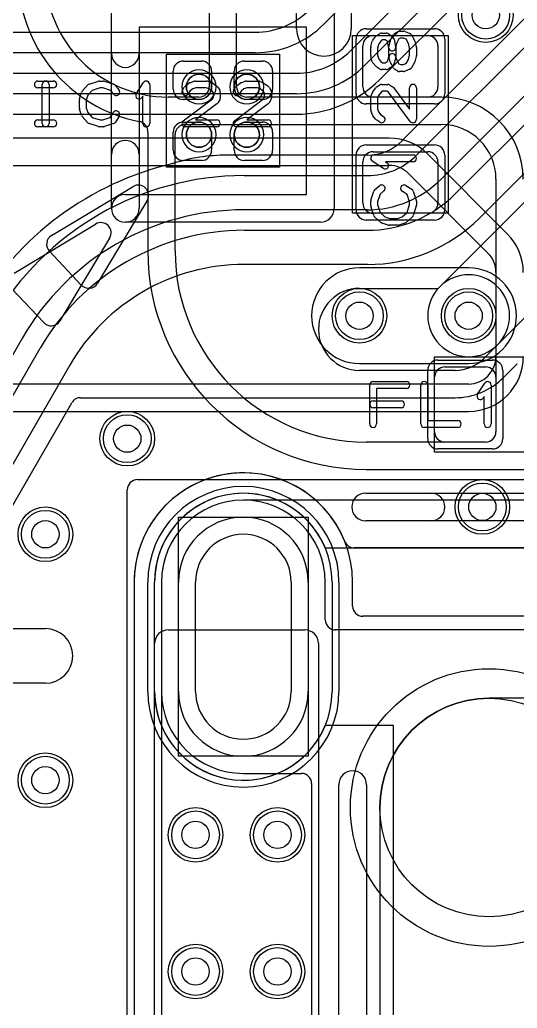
# Model space of a CAD drawing. Extents: x 0 to 20.5, y -0.9 to 20.
# Drawn here: x 7.11 to 10.76, y 3.23 to 10.47 of the extents above; entities that cross this region are included whole.
import ezdxf

# ---------------------------------------------------------------- set-up
doc = ezdxf.new("R2010")
doc.units = 0
for name, color, linetype in [('Hole', 1, 'CONTINUOUS'), ('L1', 3, 'CONTINUOUS'), ('L2', 3, 'CONTINUOUS'), ('L3', 3, 'CONTINUOUS'), ('L4', 3, 'CONTINUOUS'), ('MetalMask-A', 176, 'CONTINUOUS'), ('Outline', 7, 'CONTINUOUS'), ('PartsArea-A', 111, 'CONTINUOUS'), ('PartsArea-B', 111, 'CONTINUOUS'), ('PartsSilk-A', 221, 'CONTINUOUS'), ('Resist-A', 2, 'CONTINUOUS'), ('Resist-B', 2, 'CONTINUOUS'), ('Silk-A', 140, 'CONTINUOUS')]:
    doc.layers.add(name, color=color, linetype=linetype)

msp = doc.modelspace()

# ---------------------------------------------------------------- linework, layer by layer
at = {"layer": 'Hole'}
for p, q in [((8.4, 5.55), (8.4, 6.35)), ((9.1, 6.35), (9.1, 5.55))]:
    msp.add_line(p, q, dxfattribs=at)
for centre, radius in [((10.525, 10.5), 0.1), ((9.6, 8.3), 0.1), ((10.4, 8.3), 0.1), ((7.9, 7.4), 0.1), ((10.5, 6.9), 0.1), ((7.3, 6.7), 0.1), ((10.55, 4.7), 0.8), ((7.3, 4.9), 0.1), ((8.4, 4.5), 0.1), ((9, 4.5), 0.1), ((8.4, 3.5), 0.1), ((9, 3.5), 0.1)]:
    msp.add_circle(centre, radius, dxfattribs=at)
for centre, start, end in [((8.75, 6.35), 0, 180), ((8.75, 5.55), 180, 0)]:
    msp.add_arc(centre, 0.35, start, end, dxfattribs=at)
at = {"layer": 'L1'}
for p, q in [((8.5, 12), (8.5, 9.97497)), ((9.14, 10.4), (9.14, 11.2)), ((9.54, 11.2), (9.54, 10.4)), ((8.70004, 9.97501), (8.70004, 10.52499)), ((9.7, 10.35), (10.1, 10.35)), ((9.625, 9.975), (9.625, 10.275)), ((10.175, 10.275), (10.175, 9.975)), ((8.311, 10.164), (8.4425, 10.164)), ((8.7575, 10.164), (8.889, 10.164)), ((8.236, 9.9575), (8.236, 10.089)), ((8.5175, 10.089), (8.5175, 9.975)), ((8.6825, 9.975), (8.6825, 10.089)), ((8.964, 10.089), (8.964, 9.9575)), ((8.42503, 9.9), (8.2, 9.9)), ((8.425, 9.8825), (8.311, 9.8825)), ((8.889, 9.8825), (8.775, 9.8825)), ((10.20004, 9.90004), (8.77501, 9.90004)), ((10.1, 9.9), (9.7, 9.9)), ((8.311, 9.7175), (8.425, 9.7175)), ((8.32497, 9.7), (10.2, 9.7)), ((8.775, 9.7175), (8.889, 9.7175)), ((8.04996, 9.62503), (8.04996, 8.775)), ((8.236, 9.511), (8.236, 9.6425)), ((8.25, 8.775), (8.25, 9.62503)), ((8.5175, 9.625), (8.5175, 9.511)), ((8.6825, 9.511), (8.6825, 9.625)), ((8.964, 9.6425), (8.964, 9.511)), ((9.7, 9.5), (10.1, 9.5)), ((8.4425, 9.436), (8.311, 9.436)), ((8.889, 9.436), (8.7575, 9.436)), ((9.625, 9.125), (9.625, 9.425)), ((10.175, 9.425), (10.175, 9.125)), ((10.6, 9.3), (10.6, 7.44997)), ((10.1, 9.05), (9.7, 9.05)), ((10.225, 7.925), (10.525, 7.925)), ((10.15, 7.45), (10.15, 7.85)), ((10.6, 7.85), (10.6, 7.45)), ((10.52503, 7.375), (9.65, 7.375)), ((10.525, 7.375), (10.225, 7.375)), ((9.65, 7.17496), (11.61182, 7.17496)), ((11.94999, 6.6), (9.56243, 6.6)), ((7.94996, 6.35), (7.94996, 2.69319)), ((8.1, 5.55), (8.1, 6.35)), ((8.275, 5.55), (8.275, 6.35)), ((9.225, 6.35), (9.225, 5.55)), ((9.4, 6.35), (9.4, 5.55)), ((6.5, 6.01), (7.3, 6.01)), ((8.2, 6), (9.2, 6)), ((8.1, 2.64142), (8.1, 5.9)), ((9.3, 5.9), (9.3, 1.29142)), ((7.3, 5.61), (6.5, 5.61))]:
    msp.add_line(p, q, dxfattribs=at)
for centre, radius in [((10.525, 10.5), 0.2), ((8.425, 9.975), 0.0925), ((8.775, 9.975), 0.0925), ((8.425, 9.625), 0.0925), ((8.775, 9.625), 0.0925), ((9.6, 8.3), 0.2), ((10.4, 8.3), 0.2), ((7.9, 7.4), 0.2), ((10.5, 6.9), 0.2), ((7.3, 6.7), 0.2), ((7.3, 4.9), 0.2), ((8.4, 4.5), 0.2), ((9, 4.5), 0.2), ((8.4, 3.5), 0.2), ((9, 3.5), 0.2)]:
    msp.add_circle(centre, radius, dxfattribs=at)
for centre, radius, start, end in [((8.2, 10.79999), 1.10004, 179.999479, -101.007063), ((8.2, 10.8), 0.9, 180, -90), ((9.34, 10.4), 0.2, 180, 0), ((9.7, 10.275), 0.075, 90, 180), ((10.1, 10.275), 0.075, 0, 90), ((8.311, 10.089), 0.075, 90, 180), ((8.4425, 10.089), 0.075, 0, 90), ((8.7575, 10.089), 0.075, 90, 180), ((8.889, 10.089), 0.075, 0, 90), ((8.311, 9.9575), 0.075, 180, -90), ((8.425, 9.975), 0.0925, -90, 0), ((8.42503, 9.97497), 0.07497, -90, 0), ((8.775, 9.975), 0.0925, 180, -90), ((8.77501, 9.97501), 0.07497, 180, -90), ((8.889, 9.9575), 0.075, -90, 0), ((9.7, 9.975), 0.075, 180, -90), ((10.1, 9.975), 0.075, -90, 0), ((10.20004, 9.30004), 0.6, 0, 90), ((7.97566, 9.6466), 0.07497, -3.555836, 78.995834), ((8.311, 9.6425), 0.075, 90, 180), ((8.32497, 9.62503), 0.07497, 90, 180), ((8.425, 9.625), 0.0925, 0, 90), ((8.775, 9.625), 0.0925, 90, 180), ((8.889, 9.6425), 0.075, 0, 90), ((10.2, 9.3), 0.4, 0, 90), ((8.32498, 9.62491), 0.27502, 176.447707, 179.975), ((8.311, 9.511), 0.075, 180, -90), ((8.4425, 9.511), 0.075, -90, 0), ((8.7575, 9.511), 0.075, 180, -90), ((8.889, 9.511), 0.075, -90, 0), ((9.7, 9.425), 0.075, 90, 180), ((10.1, 9.425), 0.075, 0, 90), ((9.7, 9.125), 0.075, 180, -90), ((10.1, 9.125), 0.075, -90, 0), ((9.65, 8.775), 1.60004, 180, -90), ((9.65, 8.775), 1.4, 180, -90), ((10.225, 7.85), 0.075, 90, 180), ((10.525, 7.85), 0.075, 0, 90), ((10.225, 7.45), 0.075, 180, -90), ((10.525, 7.45), 0.075, -90, 0), ((10.52503, 7.44997), 0.07497, -90, 0), ((8.75, 6.35001), 0.80004, 21.800878, -179.999284), ((8.75, 6.35), 0.65, 0, 180), ((8.75, 6.35), 0.475, 0, 180), ((9.56243, 6.67497), 0.07497, -158.201429, -90), ((7.3, 5.81), 0.2, -90, 90), ((8.2, 5.9), 0.1, 90, 180), ((9.2, 5.9), 0.1, 0, 90), ((8.75, 5.55), 0.65, 180, 0), ((8.75, 5.55), 0.475, 180, 0)]:
    msp.add_arc(centre, radius, start, end, dxfattribs=at)
at = {"layer": 'L2'}
for p, q in [((10.4, 8.65004), (9.6, 8.65004)), ((9.6, 7.94996), (10.4, 7.94996)), ((7.97497, 7.1), (19.32503, 7.1)), ((7.9, 0.67497), (7.9, 7.02503)), ((18.65, 6.95005), (8.75, 6.95004)), ((8.14996, 6.35), (8.14996, 5.55)), ((8.14996, 6.35), (8.14996, 0.675)), ((9.35004, 6.07497), (9.35004, 6.35)), ((17.97499, 6), (9.42501, 6)), ((8.75001, 4.94997), (9.17503, 4.94997)), ((9.25, 4.875), (9.25, 3.17501))]:
    msp.add_line(p, q, dxfattribs=at)
for centre in [(10.525, 10.5), (7.9, 7.4), (10.5, 6.9), (7.3, 6.7), (7.3, 4.9), (8.4, 4.5), (9, 4.5), (8.4, 3.5), (9, 3.5)]:
    msp.add_circle(centre, 0.2, dxfattribs=at)
for centre, radius, start, end in [((9.6, 8.3), 0.35004, 90, -90), ((10.4, 8.3), 0.35004, -90, 90), ((7.97497, 7.02503), 0.07497, 90, 180), ((8.75, 6.35), 0.60004, 0, 180), ((8.75, 6.35), 0.60004, 90, 180), ((9.42501, 6.07497), 0.07497, 180, -90), ((8.75001, 5.55002), 0.60005, -179.99809, -90), ((9.17503, 4.875), 0.07497, 0, 90)]:
    msp.add_arc(centre, radius, start, end, dxfattribs=at)
at = {"layer": 'L3'}
for p, q in [((9.81716, 9.60004), (6.08284, 9.60004)), ((10.68287, 8.90003), (10.10003, 9.48287)), ((6.08284, 9.4), (9.81716, 9.4)), ((9.95858, 9.34142), (10.54142, 8.75858)), ((10.6, 8.61716), (10.6, 8)), ((10.4, 7.8), (6.98284, 7.8)), ((7.01392, 7.59996), (10.4, 7.59996)), ((7.97497, 7.1), (19.32503, 7.1)), ((7.9, 0.67497), (7.9, 7.02503)), ((18.65, 6.95005), (8.75, 6.95004)), ((8.14996, 6.35), (8.14996, 5.55)), ((8.14996, 6.35), (8.14996, 0.675)), ((9.35004, 6.07497), (9.35004, 6.35)), ((17.97499, 6), (9.42501, 6)), ((8.75001, 4.94997), (9.17503, 4.94997)), ((9.25, 4.875), (9.25, 3.17501))]:
    msp.add_line(p, q, dxfattribs=at)
for centre in [(10.525, 10.5), (9.6, 8.3), (10.4, 8.3), (7.9, 7.4), (10.5, 6.9), (7.3, 6.7), (7.3, 4.9), (8.4, 4.5), (9, 4.5), (8.4, 3.5), (9, 3.5)]:
    msp.add_circle(centre, 0.2, dxfattribs=at)
for centre, radius, start, end in [((9.81716, 9.2), 0.40004, 45, 90), ((9.81716, 9.2), 0.2, 45, 90), ((10.4, 8.61716), 0.40004, 0, 45), ((10.4, 8.61716), 0.2, 0, 45), ((10.4, 8), 0.2, -90, 0), ((10.4, 8), 0.40004, -90, 0), ((7.97497, 7.02503), 0.07497, 90, 180), ((8.75, 6.35), 0.60004, 0, 180), ((8.75, 6.35), 0.60004, 90, 180), ((9.42501, 6.07497), 0.07497, 180, -90), ((8.75001, 5.55002), 0.60005, -179.99809, -90), ((9.17503, 4.875), 0.07497, 0, 90)]:
    msp.add_arc(centre, radius, start, end, dxfattribs=at)
at = {"layer": 'L4'}
for p, q in [((9.534, 10.23902), (13.44672, 14.15173)), ((13.55279, 14.04566), (9.64007, 10.13296)), ((9.74617, 10.02687), (13.65702, 13.93771)), ((12.62346, 12.29134), (9.91343, 9.58131)), ((10.01868, 9.47438), (12.72955, 12.18525)), ((12.90633, 12.00847), (10.19546, 9.2976)), ((10.30159, 9.19153), (12.93745, 11.82739)), ((13.11423, 11.65061), (10.47836, 9.01476)), ((10.19703, 11.29097), (9.33903, 10.43295)), ((10.18787, 8.51213), (12.80188, 11.12614)), ((13.22614, 10.70188), (10.61213, 8.08787)), ((5.05, 10.375), (8.83697, 10.375)), ((8.83697, 10.225), (5.05, 10.225)), ((5.76478, 10.075), (9.13802, 10.075)), ((9.13802, 9.925), (5.76478, 9.925)), ((5.76478, 9.77496), (9.13802, 9.77496)), ((9.65805, 9.47504), (8.62871, 9.47504)), ((8.75579, 9.325), (9.65805, 9.325)), ((9.65805, 9.075), (8.75579, 9.075)), ((8.75581, 8.925), (9.65813, 8.925)), ((9.65813, 8.675), (8.75581, 8.675)), ((9.6, 8.5), (10.17574, 8.5)), ((10.17574, 8.5), (10.18787, 8.51213)), ((7.13199, 8.1375), (4.76486, 4.0375)), ((4.60611, 3.4625), (7.26192, 8.0625)), ((10.61213, 8.08787), (10.51213, 7.98787)), ((7.47842, 7.9375), (4.82262, 3.3375)), ((10.3, 7.9), (9.6, 7.9)), ((10.65567, 7.84851), (10.75205, 7.94489)), ((7.55784, 7.69996), (10.3, 7.69996)), ((4.95256, 3.26249), (7.49289, 7.66246)), ((7.94996, 6.35), (7.94996, 2.69321)), ((8.1, 5.55), (8.1, 6.35)), ((8.275, 5.55), (8.275, 6.35)), ((9.225, 6.35), (9.225, 5.55)), ((9.4, 6.35), (9.4, 5.55)), ((9.55004, 6.175), (9.55004, 6.35)), ((17.77496, 6.1), (9.62504, 6.1)), ((8.2, 6), (9.2, 6)), ((8.1, 2.64142), (8.1, 5.9)), ((9.3, 5.9), (9.3, 1.29142))]:
    msp.add_line(p, q, dxfattribs=at)
for centre in [(10.525, 10.5), (9.6, 8.3), (10.4, 8.3), (7.9, 7.4), (10.5, 6.9), (7.3, 6.7), (7.3, 4.9), (8.4, 4.5), (9, 4.5), (8.4, 3.5), (9, 3.5)]:
    msp.add_circle(centre, 0.2, dxfattribs=at)
for centre, radius, start, end in [((8.83698, 10.935), 0.56, -90.001023, -45), ((8.83698, 10.935), 0.71, -90.000807, -45), ((9.13802, 10.635), 0.56, -90, -45), ((9.13802, 10.635), 0.71, -90, -44.999429), ((9.13802, 10.635), 0.86004, -90, -44.999058), ((9.65805, 9.835), 0.35996, -90, -45), ((9.86042, 9.63432), 0.07497, -45.913326, -45), ((8.75578, 7.19999), 2.27504, 103.259324, 149.976729), ((8.21707, 9.48742), 0.07497, -76.964713, -72.710717), ((8.62872, 8.165), 1.31004, 90.000437, 107.290677), ((9.65806, 9.835), 0.51, -90.001123, -45), ((8.75579, 7.2), 2.125, 90, 149.999946), ((9.65806, 9.835), 0.76, -90.000754, -45), ((9.65812, 9.835), 0.91, -89.99937, -45), ((8.75579, 7.2), 1.875, 90, 150.000036), ((9.65812, 9.835), 1.16, -89.999506, -45), ((8.75581, 7.2), 1.725, 90, 149.999937), ((8.75581, 7.2), 1.475, 90, 150.000049), ((10.4, 8.3), 0.3, -45, 135), ((9.6, 8.2), 0.3, 90, -90), ((10.4, 8.3), 0.3, 135, -45), ((10.3, 8.2), 0.3, -90, -45), ((10.8055, 7.89232), 0.07497, 135.081056, 135.475562), ((10.39984, 8.29986), 0.50005, -45.164473, -44.835527), ((10.80783, 7.89466), 0.07497, 134.086674, 135.410715), ((10.29999, 8.2), 0.50004, -89.998854, -44.823372), ((10.70783, 7.79466), 0.07497, 134.086674, 135.172935), ((7.55782, 7.62496), 0.07498, 143.116347, 149.991631), ((7.55785, 7.62496), 0.075, 108.437365, 143.130102), ((7.55784, 7.62499), 0.07497, 90, 108.437366), ((8.75, 6.35001), 0.80004, 86.185782, -179.999284), ((8.80961, 7.22298), 0.07497, -94.889303, -93.908118), ((8.75, 6.35), 0.80004, 0, 86.093888), ((8.75, 6.35), 0.65, 0, 180), ((8.75, 6.35), 0.475, 0, 180), ((9.62504, 6.175), 0.075, 180, -90), ((8.2, 5.9), 0.1, 90, 180), ((9.2, 5.9), 0.1, 0, 90), ((8.75, 5.55), 0.65, 180, 0), ((8.75, 5.55), 0.475, 180, 0)]:
    msp.add_arc(centre, radius, start, end, dxfattribs=at)
at = {"layer": 'MetalMask-A'}
for p, q in [((9.7, 10.35), (10.1, 10.35)), ((9.625, 9.975), (9.625, 10.275)), ((10.175, 10.275), (10.175, 9.975)), ((10.1, 9.9), (9.7, 9.9)), ((9.7, 9.5), (10.1, 9.5)), ((9.625, 9.125), (9.625, 9.425)), ((10.175, 9.425), (10.175, 9.125)), ((10.1, 9.05), (9.7, 9.05)), ((10.225, 7.925), (10.525, 7.925)), ((10.15, 7.45), (10.15, 7.85)), ((10.6, 7.85), (10.6, 7.45)), ((10.525, 7.375), (10.225, 7.375)), ((8.1, 5.55), (8.1, 6.35)), ((9.4, 6.35), (9.4, 5.55))]:
    msp.add_line(p, q, dxfattribs=at)
for centre, radius, start, end in [((9.7, 10.275), 0.075, 90, 180), ((10.1, 10.275), 0.075, 0, 90), ((8.425, 9.975), 0.0925, 0, 180), ((8.775, 9.975), 0.0925, 0, 180), ((8.425, 9.975), 0.0925, 180, 0), ((8.775, 9.975), 0.0925, 180, 0), ((9.7, 9.975), 0.075, 180, -90), ((10.1, 9.975), 0.075, -90, 0), ((8.425, 9.625), 0.0925, 0, 180), ((8.775, 9.625), 0.0925, 0, 180), ((8.425, 9.625), 0.0925, 180, 0), ((8.775, 9.625), 0.0925, 180, 0), ((9.7, 9.425), 0.075, 90, 180), ((10.1, 9.425), 0.075, 0, 90), ((9.7, 9.125), 0.075, 180, -90), ((10.1, 9.125), 0.075, -90, 0), ((10.225, 7.85), 0.075, 90, 180), ((10.525, 7.85), 0.075, 0, 90), ((10.225, 7.45), 0.075, 180, -90), ((10.525, 7.45), 0.075, -90, 0), ((8.75, 6.35), 0.65, 0, 180), ((8.75, 5.55), 0.65, 180, 0)]:
    msp.add_arc(centre, radius, start, end, dxfattribs=at)
at = {"layer": 'Outline'}
for p, q in [((16.85, 5.5), (10.55, 5.5)), ((9.75, 4.7), (9.75, 0.27951))]:
    msp.add_line(p, q, dxfattribs=at)
msp.add_arc((10.55, 4.7), 0.8, 90, 180, dxfattribs=at)
at = {"layer": 'PartsArea-A'}
for p, q in [((9.55, 9.05), (9.55, 10.35)), ((9.55, 10.35), (10.25, 10.35)), ((10.25, 10.35), (10.25, 9.05)), ((8.186, 9.386), (8.186, 10.214)), ((8.186, 10.214), (9.014, 10.214)), ((9.014, 10.214), (9.014, 9.386)), ((9.014, 9.386), (8.186, 9.386)), ((10.25, 9.05), (9.55, 9.05)), ((10.15, 7.3), (10.15, 8)), ((10.15, 8), (11.45, 8)), ((11.45, 7.3), (10.15, 7.3)), ((9.35, 6.6), (12.175, 6.6)), ((8.1, 5.55), (8.1, 6.35)), ((9.85, 5.3), (9.35, 5.3)), ((9.85, 2.75), (9.85, 5.3))]:
    msp.add_line(p, q, dxfattribs=at)
for centre, start, end in [((8.75, 6.35), 22.619865, 180), ((8.75, 5.55), 180, -22.619865)]:
    msp.add_arc(centre, 0.65, start, end, dxfattribs=at)
at = {"layer": 'PartsArea-B'}
for p, q in [((8.275, 5.075), (8.275, 6.825)), ((8.275, 6.825), (9.225, 6.825)), ((9.225, 6.825), (9.225, 5.075)), ((9.225, 5.075), (8.275, 5.075))]:
    msp.add_line(p, q, dxfattribs=at)
at = {"layer": 'PartsSilk-A'}
for p, q in [((7.7844, 10.21919), (7.7844, 10.514)), ((9.4156, 10.514), (9.4156, 9.086)), ((9.2124, 10.4124), (7.9876, 10.4124)), ((7.9876, 10.4124), (7.9876, 10.21919)), ((9.2124, 9.1876), (9.2124, 10.4124)), ((9.72749, 10.35037), (9.74971, 10.36426)), ((9.76296, 10.36806), (9.7963, 10.36806)), ((9.80955, 10.36426), (9.83177, 10.35037)), ((9.82609, 10.31315), (9.84831, 10.35482)), ((9.8362, 10.34685), (9.84731, 10.33574)), ((9.85713, 10.36426), (9.87935, 10.37814)), ((9.89259, 10.38194), (9.92593, 10.38194)), ((9.93554, 10.38002), (9.96887, 10.36614)), ((9.98132, 10.35482), (10.00354, 10.31315)), ((9.68337, 10.26937), (9.69448, 10.30826)), ((9.699, 10.31701), (9.72122, 10.34479)), ((9.74118, 10.2897), (9.73241, 10.259)), ((9.7576, 10.31023), (9.74118, 10.2897)), ((9.77013, 10.31806), (9.7576, 10.31023)), ((9.78913, 10.31806), (9.77013, 10.31806)), ((9.80285, 10.30948), (9.78913, 10.31806)), ((9.8066, 10.30574), (9.80285, 10.30948)), ((9.81623, 10.2576), (9.8066, 10.30574)), ((9.81574, 10.19634), (9.81574, 10.27361)), ((9.81658, 10.28005), (9.82399, 10.30783)), ((9.85414, 10.32296), (9.86525, 10.2674)), ((9.87156, 10.29217), (9.86574, 10.27033)), ((9.88928, 10.3254), (9.87156, 10.29217)), ((9.89976, 10.33194), (9.88928, 10.3254)), ((9.92093, 10.33194), (9.89976, 10.33194)), ((9.9414, 10.32342), (9.92093, 10.33194)), ((9.95817, 10.29197), (9.9414, 10.32342)), ((9.96759, 10.259), (9.95817, 10.29197)), ((10.00552, 10.30826), (10.01663, 10.26937)), ((9.68241, 10.20417), (9.68241, 10.2625)), ((9.73241, 10.259), (9.73241, 10.20767)), ((9.73241, 10.20767), (9.74099, 10.17763)), ((9.86574, 10.27033), (9.86574, 10.19306)), ((9.95827, 10.17506), (9.96759, 10.20767)), ((9.96759, 10.20767), (9.96759, 10.259)), ((10.01759, 10.2625), (10.01759, 10.20417)), ((9.69448, 10.15841), (9.68337, 10.1973)), ((9.72205, 10.12367), (9.69983, 10.14867)), ((9.74099, 10.17763), (9.75704, 10.15957)), ((9.75704, 10.15957), (9.77013, 10.15139)), ((9.77013, 10.15139), (9.78913, 10.15139)), ((9.78913, 10.15139), (9.80285, 10.15997)), ((9.80285, 10.15997), (9.8072, 10.16432)), ((9.8072, 10.16432), (9.81574, 10.19634)), ((9.82399, 10.15884), (9.81658, 10.18662)), ((9.84866, 10.11399), (9.82644, 10.15288)), ((9.84731, 10.13371), (9.8362, 10.1226)), ((9.8649, 10.18662), (9.85379, 10.14495)), ((9.8649, 10.1995), (9.87147, 10.17486)), ((9.87147, 10.17486), (9.88896, 10.14425)), ((9.88896, 10.14425), (9.89976, 10.1375)), ((9.89976, 10.1375), (9.92093, 10.1375)), ((9.92093, 10.1375), (9.94178, 10.14619)), ((9.94178, 10.14619), (9.95827, 10.17506)), ((10.00319, 10.15288), (9.98097, 10.11399)), ((10.01663, 10.1973), (10.00552, 10.15841)), ((9.74971, 10.10519), (9.72749, 10.11908)), ((9.7963, 10.10139), (9.76296, 10.10139)), ((9.83177, 10.11908), (9.80955, 10.10519)), ((9.87934, 10.0913), (9.85712, 10.10519)), ((9.92593, 10.0875), (9.89259, 10.0875)), ((9.96888, 10.10331), (9.93555, 10.08942)), ((7.24444, 10.01759), (7.35833, 10.01759)), ((7.27778, 9.70741), (7.27778, 9.99259)), ((7.32778, 9.99259), (7.32778, 9.70741)), ((7.57008, 9.94239), (7.60897, 9.98683)), ((7.62016, 9.99418), (7.6896, 10.0164)), ((7.69722, 10.01759), (7.725, 10.01759)), ((7.7329, 10.01631), (7.79957, 9.99409)), ((7.81088, 9.98637), (7.83865, 9.95304)), ((7.96513, 9.9247), (8.01791, 10.00618)), ((8.06389, 9.99259), (8.06389, 9.70741)), ((8.32327, 9.97878), (8.35105, 10.001)), ((8.35813, 10.00497), (8.38868, 10.01608)), ((8.39722, 10.01759), (8.48333, 10.01759)), ((8.49261, 10.0158), (8.52039, 10.00469)), ((8.52581, 10.0017), (8.55637, 9.97948)), ((8.69827, 9.97878), (8.72605, 10.001)), ((8.73313, 10.00497), (8.76368, 10.01608)), ((8.77222, 10.01759), (8.85833, 10.01759)), ((8.86761, 10.0158), (8.89539, 10.00469)), ((8.90081, 10.0017), (8.93137, 9.97948)), ((9.72749, 9.97537), (9.74971, 9.98926)), ((9.76296, 9.99306), (9.80741, 9.99306)), ((9.82066, 9.98926), (9.84288, 9.97537)), ((7.35833, 9.96759), (7.24444, 9.96759)), ((7.55114, 9.88894), (7.56503, 9.93339)), ((7.61118, 9.91344), (7.6, 9.87766)), ((7.64202, 9.94868), (7.61118, 9.91344)), ((7.70112, 9.96759), (7.64202, 9.94868)), ((7.72094, 9.96759), (7.70112, 9.96759)), ((7.77702, 9.9489), (7.72094, 9.96759)), ((7.80023, 9.92104), (7.77702, 9.9489)), ((8.3038, 9.95029), (8.31769, 9.97251)), ((8.35783, 9.9424), (8.3462, 9.92379)), ((8.37908, 9.95939), (8.35783, 9.9424)), ((8.40162, 9.96759), (8.37908, 9.95939)), ((8.47852, 9.96759), (8.40162, 9.96759)), ((8.49893, 9.95943), (8.47852, 9.96759)), ((8.52304, 9.94189), (8.49893, 9.95943)), ((8.53056, 9.92987), (8.52304, 9.94189)), ((8.53056, 9.89976), (8.53056, 9.92987)), ((8.56287, 9.97251), (8.57676, 9.95029)), ((8.58056, 9.93704), (8.58056, 9.89259)), ((8.6788, 9.95029), (8.69269, 9.97251)), ((8.73283, 9.9424), (8.7212, 9.92379)), ((8.75408, 9.95939), (8.73283, 9.9424)), ((8.77662, 9.96759), (8.75408, 9.95939)), ((8.85352, 9.96759), (8.77662, 9.96759)), ((8.87393, 9.95943), (8.85352, 9.96759)), ((8.89804, 9.94189), (8.87393, 9.95943)), ((8.90556, 9.92987), (8.89804, 9.94189)), ((8.90556, 9.89976), (8.90556, 9.92987)), ((8.93787, 9.97251), (8.95176, 9.95029)), ((8.95556, 9.93704), (8.95556, 9.89259)), ((9.6842, 9.90511), (9.69531, 9.93289)), ((9.6983, 9.93831), (9.72052, 9.96887)), ((9.75811, 9.93554), (9.74057, 9.91143)), ((9.77013, 9.94306), (9.75811, 9.93554)), ((9.80024, 9.94306), (9.77013, 9.94306)), ((9.81244, 9.93543), (9.80024, 9.94306)), ((9.97261, 9.72247), (9.81244, 9.93543)), ((9.84961, 9.9692), (9.96759, 9.81233)), ((9.96759, 9.81233), (9.96759, 9.96806)), ((10.01759, 9.96806), (10.01759, 9.7375)), ((7.55, 9.81852), (7.55, 9.88148)), ((7.6, 9.87766), (7.6, 9.82234)), ((8.01389, 9.90801), (8.00709, 9.89752)), ((8.01389, 9.70741), (8.01389, 9.90801)), ((8.30997, 9.72739), (8.52293, 9.88756)), ((8.5567, 9.85039), (8.39983, 9.73241)), ((8.52293, 9.88756), (8.53056, 9.89976)), ((8.57676, 9.87934), (8.56287, 9.85712)), ((8.68497, 9.72739), (8.89793, 9.88756)), ((8.9317, 9.85039), (8.77483, 9.73241)), ((8.89793, 9.88756), (8.90556, 9.89976)), ((8.95176, 9.87934), (8.93787, 9.85712)), ((9.68241, 9.80972), (9.68241, 9.89583)), ((9.74057, 9.91143), (9.73241, 9.89102)), ((9.73241, 9.89102), (9.73241, 9.81412)), ((7.56503, 9.76661), (7.55114, 9.81106)), ((7.6, 9.82234), (7.61118, 9.78656)), ((7.61118, 9.78656), (7.64202, 9.75132)), ((7.77523, 9.7505), (7.79824, 9.78732)), ((9.69503, 9.77063), (9.68392, 9.80118)), ((9.73241, 9.81412), (9.74061, 9.79158)), ((9.74061, 9.79158), (9.7576, 9.77033)), ((9.7576, 9.77033), (9.77621, 9.7587)), ((7.24444, 9.73241), (7.35833, 9.73241)), ((7.60897, 9.71317), (7.57008, 9.75761)), ((7.6896, 9.6836), (7.62016, 9.70582)), ((7.64202, 9.75132), (7.70112, 9.73241)), ((7.70112, 9.73241), (7.72094, 9.73241)), ((7.72094, 9.73241), (7.77523, 9.7505)), ((7.79957, 9.70591), (7.7329, 9.68369)), ((7.84064, 9.76082), (7.81287, 9.71638)), ((8.39983, 9.73241), (8.55556, 9.73241)), ((8.77483, 9.73241), (8.93056, 9.73241)), ((9.72122, 9.73577), (9.699, 9.76355)), ((9.74971, 9.7163), (9.72749, 9.73019)), ((7.35833, 9.68241), (7.24444, 9.68241)), ((7.725, 9.68241), (7.69722, 9.68241)), ((8.55556, 9.68241), (8.325, 9.68241)), ((8.93056, 9.68241), (8.7, 9.68241)), ((7.7844, 9.086), (7.7844, 9.48081)), ((7.9876, 9.48081), (7.9876, 9.086)), ((9.7753, 9.37763), (9.69382, 9.43041)), ((9.70741, 9.47639), (9.99259, 9.47639)), ((9.99259, 9.42639), (9.79199, 9.42639)), ((9.79199, 9.42639), (9.80248, 9.41959)), ((9.68369, 9.1454), (9.70591, 9.21207)), ((9.71363, 9.22338), (9.74696, 9.25115)), ((9.7511, 9.18952), (9.73241, 9.13344)), ((9.77896, 9.21273), (9.7511, 9.18952)), ((9.9495, 9.18773), (9.91268, 9.21074)), ((9.93918, 9.25314), (9.98362, 9.22537)), ((9.99409, 9.21207), (10.01631, 9.1454)), ((7.886, 9.1876), (9.2124, 9.1876)), ((9.68241, 9.10972), (9.68241, 9.1375)), ((9.73241, 9.13344), (9.73241, 9.11362)), ((9.96759, 9.13344), (9.9495, 9.18773)), ((9.96759, 9.11362), (9.96759, 9.13344)), ((10.01759, 9.1375), (10.01759, 9.10972)), ((9.70582, 9.03266), (9.6836, 9.1021)), ((9.73241, 9.11362), (9.75132, 9.05452)), ((9.75132, 9.05452), (9.78656, 9.02368)), ((9.91344, 9.02368), (9.94868, 9.05452)), ((9.94868, 9.05452), (9.96759, 9.11362)), ((10.0164, 9.1021), (9.99418, 9.03266)), ((9.314, 8.9844), (7.886, 8.9844)), ((9.75761, 8.98258), (9.71317, 9.02147)), ((9.81106, 8.96364), (9.76661, 8.97753)), ((9.78656, 9.02368), (9.82234, 9.0125)), ((9.82234, 9.0125), (9.87766, 9.0125)), ((9.87766, 9.0125), (9.91344, 9.02368)), ((9.93339, 8.97753), (9.88894, 8.96364)), ((9.98683, 9.02147), (9.94239, 8.98258)), ((7.07059, 8.61235), (7.66775, 8.97065)), ((9.88148, 8.9625), (9.81852, 8.9625)), ((7.77065, 8.86775), (7.4072, 8.262)), ((7.28837, 8.24909), (7.05465, 8.49654)), ((9.7, 7.81759), (9.94444, 7.81759)), ((9.675, 7.50741), (9.675, 7.79259)), ((9.94444, 7.76759), (9.725, 7.76759)), ((9.725, 7.76759), (9.725, 7.50741)), ((10.05, 7.50741), (10.05, 7.79259)), ((10.1, 7.79259), (10.1, 7.53241)), ((10.46513, 7.7247), (10.51791, 7.80618)), ((10.56389, 7.79259), (10.56389, 7.50741)), ((9.7, 7.67685), (9.90556, 7.67685)), ((10.51389, 7.70801), (10.50709, 7.69752)), ((10.51389, 7.50741), (10.51389, 7.70801)), ((9.90556, 7.62685), (9.7, 7.62685)), ((10.1, 7.53241), (10.31944, 7.53241)), ((10.31944, 7.48241), (10.075, 7.48241)), ((9.6463, 7.0016), (11.7734, 7.0016)), ((11.7734, 6.7984), (9.6463, 6.7984)), ((9.4484, 3.18254), (9.4484, 4.86746)), ((9.6516, 4.86746), (9.6516, 3.18254))]:
    msp.add_line(p, q, dxfattribs=at)
for centre, radius, start, end in [((9.74074, 10.32917), 0.025, 122.005383, 141.333033), ((9.76296, 10.34306), 0.025, 90, 122.005383), ((9.7963, 10.34306), 0.025, 57.994617, 90), ((9.81852, 10.32917), 0.025, 45, 57.994617), ((9.87037, 10.34306), 0.025, 121.985944, 151.931795), ((9.89259, 10.35694), 0.025, 90, 121.991474), ((9.92593, 10.35694), 0.025, 67.394238, 90), ((9.95926, 10.34306), 0.025, 28.061701, 67.391122), ((9.71852, 10.30139), 0.025, 141.333033, 164.051456), ((9.84074, 10.27361), 0.025, 165.074487, 180), ((9.84815, 10.30139), 0.025, 151.938299, 165.064732), ((9.82963, 10.31806), 0.025, 11.305437, 45), ((9.98148, 10.30139), 0.025, 15.948544, 28.068205), ((7.886, 10.21919), 0.1016, 180, 0), ((9.70741, 10.2625), 0.025, 164.051456, 180), ((9.70741, 10.20417), 0.025, 180, -164.051456), ((9.84074, 10.19306), 0.025, 14.925513, -165.064732), ((9.84074, 10.2625), 0.025, -168.694563, 11.307949), ((9.99259, 10.2625), 0.025, 0, 15.94345), ((9.99259, 10.20417), 0.025, -15.948544, 0), ((9.71852, 10.16528), 0.025, -164.051456, -138.37217), ((9.84815, 10.16528), 0.025, -165.074487, -150.258292), ((9.82963, 10.15139), 0.025, -45, -14.925513), ((9.84074, 10.19306), 0.025, -14.925513, 0), ((9.98148, 10.16528), 0.025, -29.733511, -15.94345), ((9.74074, 10.14028), 0.025, -138.372169, -122.005383), ((9.76296, 10.12639), 0.025, -122.005383, -90), ((9.7963, 10.12639), 0.025, -90, -57.994617), ((9.81852, 10.14028), 0.025, -57.994617, -45), ((9.87037, 10.12639), 0.025, -150.266489, -122.010019), ((9.89259, 10.1125), 0.025, -122.005383, -90), ((9.92593, 10.1125), 0.025, -90, -67.376473), ((9.95926, 10.12639), 0.025, -67.373085, -29.741708), ((7.24444, 9.99259), 0.025, 90, -90), ((7.30278, 9.99259), 0.025, 0, 180), ((7.35833, 9.99259), 0.025, -90, 90), ((7.62778, 9.97037), 0.025, 107.746418, 138.811918), ((7.69722, 9.99259), 0.025, 90, 107.746418), ((7.725, 9.99259), 0.025, 71.579545, 90), ((7.79167, 9.97037), 0.025, 39.790899, 71.579545), ((8.03889, 9.99259), 0.025, 0, 147.066193), ((8.36667, 9.98148), 0.025, 109.97919, 128.654777), ((8.39722, 9.99259), 0.025, 90, 109.984612), ((8.48333, 9.99259), 0.025, 68.207103, 90), ((8.51111, 9.98148), 0.025, 53.982737, 68.202147), ((8.74167, 9.98148), 0.025, 109.97919, 128.654777), ((8.77222, 9.99259), 0.025, 90, 109.984612), ((8.85833, 9.99259), 0.025, 68.207103, 90), ((8.88611, 9.98148), 0.025, 53.982737, 68.202147), ((9.76296, 9.96806), 0.025, 90, 122.010019), ((9.80741, 9.96806), 0.025, 57.994617, 90), ((9.99259, 9.96806), 0.025, 0, 180), ((7.58889, 9.92593), 0.025, 138.811918, 162.637772), ((7.81944, 9.93704), 0.025, -140.209101, 39.800498), ((7.98611, 9.91111), 0.025, 147.066457, -32.933807), ((8.325, 9.93704), 0.025, 147.994617, -32.010019), ((8.33889, 9.95926), 0.025, 128.666967, 147.989981), ((8.54167, 9.95926), 0.025, 32.005383, 53.979316), ((8.55556, 9.93704), 0.025, 0, 32.010019), ((8.7, 9.93704), 0.025, 147.994617, -32.010019), ((8.71389, 9.95926), 0.025, 128.666967, 147.989981), ((8.91667, 9.95926), 0.025, 32.005383, 53.979316), ((8.93056, 9.93704), 0.025, 0, 32.010019), ((9.71852, 9.92361), 0.025, 143.982737, 158.202147), ((9.74074, 9.95417), 0.025, 122.005383, 143.979316), ((9.82963, 9.95417), 0.025, 36.952397, 57.989981), ((7.575, 9.88148), 0.025, 162.637772, 180), ((8.54167, 9.87037), 0.025, -53.047603, -32.010019), ((8.55556, 9.89259), 0.025, -32.005383, 0), ((8.91667, 9.87037), 0.025, -53.047603, -32.010019), ((8.93056, 9.89259), 0.025, -32.005383, 0), ((9.70741, 9.89583), 0.025, 158.207103, 180), ((7.575, 9.81852), 0.025, 180, -162.637772), ((7.81944, 9.77407), 0.025, -32.005383, 147.999253), ((9.70741, 9.80972), 0.025, 180, -160.015388), ((9.71852, 9.77917), 0.025, -160.02081, -141.345223), ((7.24444, 9.70741), 0.025, 90, -90), ((7.30278, 9.70741), 0.025, 180, 0), ((7.35833, 9.70741), 0.025, -90, 90), ((7.58889, 9.77407), 0.025, -162.637772, -138.811918), ((7.62778, 9.72963), 0.025, -138.811918, -107.746418), ((7.79167, 9.72963), 0.025, -71.579545, -32.005383), ((8.03889, 9.70741), 0.025, 180, 0), ((8.325, 9.70741), 0.025, 126.952397, -90), ((8.55556, 9.70741), 0.025, -90, 90), ((8.7, 9.70741), 0.025, 126.952397, -90), ((8.93056, 9.70741), 0.025, -90, 90), ((9.74074, 9.75139), 0.025, -141.333033, -122.010019), ((9.76296, 9.7375), 0.025, -122.005383, 57.989981), ((9.99259, 9.7375), 0.025, -143.047603, 0), ((7.69722, 9.70741), 0.025, -107.746418, -90), ((7.725, 9.70741), 0.025, -90, -71.579545), ((7.886, 9.48081), 0.1016, 0, 180), ((9.70741, 9.45139), 0.025, 90, -122.933807), ((9.78889, 9.39861), 0.025, -122.933543, 57.066193), ((9.99259, 9.45139), 0.025, -90, 90), ((9.72963, 9.20417), 0.025, 129.790899, 161.579545), ((9.76296, 9.23194), 0.025, -50.209101, 129.800498), ((9.92593, 9.23194), 0.025, 57.994617, -122.000747), ((9.97037, 9.20417), 0.025, 18.420455, 57.994617), ((7.886, 9.086), 0.1016, 90, -90), ((9.70741, 9.1375), 0.025, 161.579545, 180), ((9.99259, 9.1375), 0.025, 0, 18.420455), ((7.886, 9.086), 0.1016, 180, 0), ((9.314, 9.086), 0.1016, -90, 0), ((9.70741, 9.10972), 0.025, 180, -162.253582), ((9.99259, 9.10972), 0.025, -17.746418, 0), ((7.70634, 8.90634), 0.075, -30.966377, 120.963954), ((9.72963, 9.04028), 0.025, -162.253582, -131.188082), ((9.77407, 9.00139), 0.025, -131.188082, -107.362228), ((9.92593, 9.00139), 0.025, -72.637772, -48.811918), ((9.97037, 9.04028), 0.025, -48.811918, -17.746418), ((9.81852, 8.9875), 0.025, -107.362228, -90), ((9.88148, 8.9875), 0.025, -90, -72.637772), ((7.34289, 8.30059), 0.075, -136.63164, -30.963579), ((9.7, 7.79259), 0.025, 90, 180), ((9.94444, 7.79259), 0.025, -90, 90), ((10.075, 7.79259), 0.025, 0, 180), ((10.53889, 7.79259), 0.025, 0, 147.066193), ((9.7, 7.65185), 0.025, 90, -90), ((9.90556, 7.65185), 0.025, -90, 90), ((10.48611, 7.71111), 0.025, 147.066457, -32.933807), ((10.31944, 7.50741), 0.025, -90, 90), ((9.7, 7.50741), 0.025, 180, 0), ((10.075, 7.50741), 0.025, 180, -90), ((10.53889, 7.50741), 0.025, 180, 0), ((9.6463, 6.9), 0.1016, 90, -90), ((9.55, 4.86746), 0.1016, 0, 180)]:
    msp.add_arc(centre, radius, start, end, dxfattribs=at)
at = {"layer": 'Resist-A'}
for p, q in [((9.65, 10.4), (10.15, 10.4)), ((9.575, 9.925), (9.575, 10.325)), ((10.225, 10.325), (10.225, 9.925)), ((10.15, 9.85), (9.65, 9.85)), ((9.65, 9.55), (10.15, 9.55)), ((9.575, 9.075), (9.575, 9.475)), ((10.225, 9.475), (10.225, 9.075)), ((10.15, 9), (9.65, 9)), ((10.175, 7.975), (10.575, 7.975)), ((10.1, 7.4), (10.1, 7.9)), ((10.65, 7.9), (10.65, 7.4)), ((10.575, 7.325), (10.175, 7.325)), ((8.05, 5.55), (8.05, 6.35)), ((8.275, 5.55), (8.275, 6.35)), ((9.225, 6.35), (9.225, 5.55)), ((9.45, 6.35), (9.45, 5.55))]:
    msp.add_line(p, q, dxfattribs=at)
for centre, radius in [((10.525, 10.5), 0.175), ((9.6, 8.3), 0.175), ((10.4, 8.3), 0.175), ((7.9, 7.4), 0.175), ((10.5, 6.9), 0.175), ((7.3, 6.7), 0.175), ((10.55, 4.7), 1.016), ((7.3, 4.9), 0.175), ((8.4, 4.5), 0.175), ((9, 4.5), 0.175), ((8.4, 3.5), 0.175), ((9, 3.5), 0.175)]:
    msp.add_circle(centre, radius, dxfattribs=at)
for centre, radius, start, end in [((9.65, 10.325), 0.075, 90, 180), ((10.15, 10.325), 0.075, 0, 90), ((8.425, 9.975), 0.125, 0, 180), ((8.775, 9.975), 0.125, 0, 180), ((8.425, 9.975), 0.125, 180, 0), ((8.775, 9.975), 0.125, 180, 0), ((9.65, 9.925), 0.075, 180, -90), ((10.15, 9.925), 0.075, -90, 0), ((8.425, 9.625), 0.125, 0, 180), ((8.775, 9.625), 0.125, 0, 180), ((8.425, 9.625), 0.125, 180, 0), ((8.775, 9.625), 0.125, 180, 0), ((9.65, 9.475), 0.075, 90, 180), ((10.15, 9.475), 0.075, 0, 90), ((9.65, 9.075), 0.075, 180, -90), ((10.15, 9.075), 0.075, -90, 0), ((10.175, 7.9), 0.075, 90, 180), ((10.575, 7.9), 0.075, 0, 90), ((10.175, 7.4), 0.075, 180, -90), ((10.575, 7.4), 0.075, -90, 0), ((8.75, 6.35), 0.7, 0, 180), ((8.75, 6.35), 0.475, 0, 180), ((8.75, 5.55), 0.7, 180, 0), ((8.75, 5.55), 0.475, 180, 0)]:
    msp.add_arc(centre, radius, start, end, dxfattribs=at)
at = {"layer": 'Resist-B'}
for p, q in [((8.05, 5.55), (8.05, 6.35)), ((8.275, 5.55), (8.275, 6.35)), ((9.225, 6.35), (9.225, 5.55)), ((9.45, 6.35), (9.45, 5.55))]:
    msp.add_line(p, q, dxfattribs=at)
for centre, radius in [((10.525, 10.5), 0.175), ((9.6, 8.3), 0.175), ((10.4, 8.3), 0.175), ((7.9, 7.4), 0.175), ((10.5, 6.9), 0.175), ((7.3, 6.7), 0.175), ((10.55, 4.7), 1.016), ((7.3, 4.9), 0.175), ((8.4, 4.5), 0.175), ((9, 4.5), 0.175), ((8.4, 3.5), 0.175), ((9, 3.5), 0.175)]:
    msp.add_circle(centre, radius, dxfattribs=at)
for centre, radius, start, end in [((8.75, 6.35), 0.7, 0, 180), ((8.75, 6.35), 0.475, 0, 180), ((8.75, 5.55), 0.7, 180, 0), ((8.75, 5.55), 0.475, 180, 0)]:
    msp.add_arc(centre, radius, start, end, dxfattribs=at)
at = {"layer": 'Silk-A'}
for p, q in [((7.7844, 9.086), (7.7844, 10.514)), ((9.4156, 10.514), (9.4156, 9.086)), ((9.2124, 10.4124), (7.9876, 10.4124)), ((7.9876, 10.4124), (7.9876, 9.086)), ((9.2124, 9.1876), (9.2124, 10.4124)), ((7.34559, 8.88735), (7.94275, 9.24565)), ((8.04565, 9.14275), (7.6822, 8.537)), ((7.886, 9.1876), (9.2124, 9.1876)), ((9.314, 8.9844), (7.886, 8.9844)), ((7.56337, 8.52409), (7.32965, 8.77154)), ((9.6463, 7.0016), (10.1234, 7.0016)), ((10.1234, 6.7984), (9.6463, 6.7984))]:
    msp.add_line(p, q, dxfattribs=at)
for centre, radius, start, end in [((7.98134, 9.18134), 0.075, -30.966377, 120.963954), ((7.886, 9.086), 0.1016, 90, -90), ((7.886, 9.086), 0.1016, 180, 0), ((9.314, 9.086), 0.1016, -90, 0), ((7.38417, 8.82304), 0.075, 120.959826, -136.635136), ((7.61789, 8.57559), 0.075, -136.63164, -30.963579), ((9.6463, 6.9), 0.1016, 90, -90), ((10.1234, 6.9), 0.1016, -90, 90)]:
    msp.add_arc(centre, radius, start, end, dxfattribs=at)

doc.saveas('drawing.dxf')
